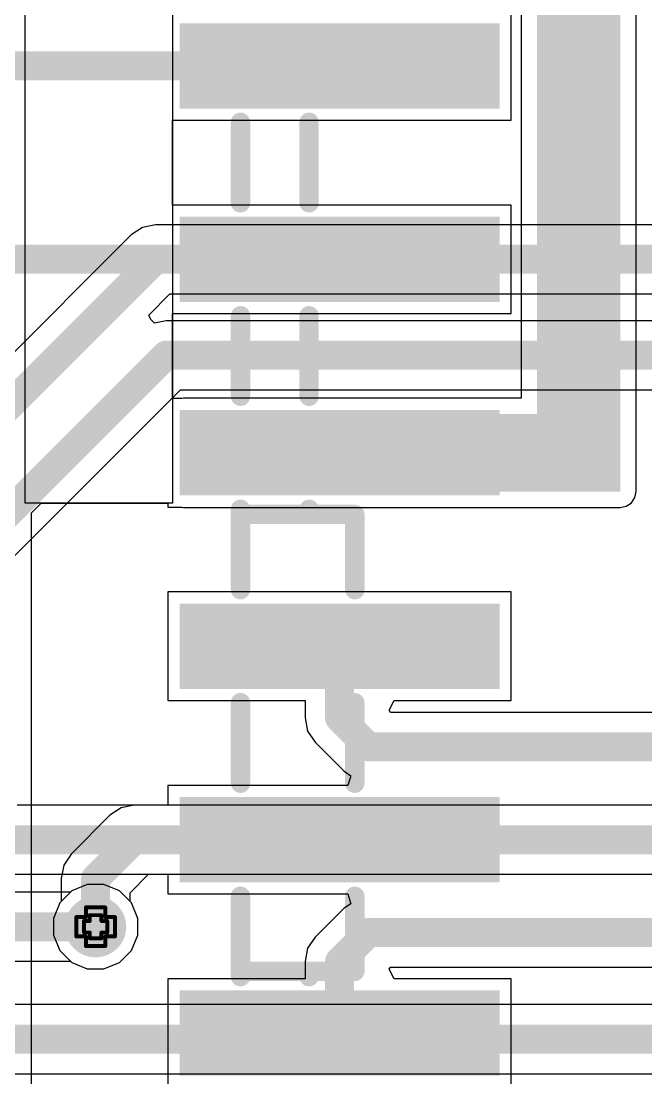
# Model space of a CAD drawing. Header units: inches. Extents: x -7 to 5163, y -3 to 5149.
# Drawn here: x 176.26 to 184.46, y 45.89 to 59.77 of the extents above; entities that cross this region are included whole.
import ezdxf

# ---------------------------------------------------------------- set-up
doc = ezdxf.new("R2010")
doc.units = ezdxf.units.IN
for name, color, linetype in [('Bottom Layer', 5, 'Continuous'), ('Bottom Solder', 6, 'Continuous'), ('Drill Drawing', 1, 'Continuous'), ('GND', 76, 'Continuous'), ('PWR', 16, 'Continuous'), ('Top Layer', 1, 'Continuous'), ('Top Overlay', 2, 'Continuous'), ('Top Paste', 8, 'Continuous'), ('Top Solder', 216, 'Continuous'), ('Via Holes', 16, 'Continuous')]:
    doc.layers.add(name, color=color, linetype=linetype)

# ---------------------------------------------------------------- blocks, each defined once
blk = doc.blocks.new('BH_00181_60')
at = {"layer": 'Top Layer'}
for points in [[(-9.4, -1.15), (-8.38, -1.15), (-8.38, -5.25), (-9.4, -5.25)], [(-6.86, -1.15), (-5.84, -1.15), (-5.84, -5.25), (-6.86, -5.25)], [(-4.32, -1.15), (-3.3, -1.15), (-3.3, -5.25), (-4.32, -5.25)], [(-1.78, -1.15), (-0.76, -1.15), (-0.76, -5.25), (-1.78, -5.25)], [(0.76, -1.15), (1.78, -1.15), (1.78, -5.25), (0.76, -5.25)], [(3.3, -1.15), (4.32, -1.15), (4.32, -5.25), (3.3, -5.25)]]:
    blk.add_hatch(color=1, dxfattribs=at).paths.add_polyline_path(points)
at = {"layer": 'Top Paste'}
for points in [[(-9.4, -1.15), (-8.38, -1.15), (-8.38, -5.25), (-9.4, -5.25)], [(-6.86, -1.15), (-5.84, -1.15), (-5.84, -5.25), (-6.86, -5.25)], [(-4.32, -1.15), (-3.3, -1.15), (-3.3, -5.25), (-4.32, -5.25)], [(-1.78, -1.15), (-0.76, -1.15), (-0.76, -5.25), (-1.78, -5.25)], [(0.76, -1.15), (1.78, -1.15), (1.78, -5.25), (0.76, -5.25)], [(3.3, -1.15), (4.32, -1.15), (4.32, -5.25), (3.3, -5.25)]]:
    blk.add_hatch(color=8, dxfattribs=at).paths.add_polyline_path(points)
at = {"layer": 'Top Solder'}
for points in [[(-9.45, -1.1), (-8.33, -1.1), (-8.33, -5.3), (-9.45, -5.3)], [(-6.91, -1.1), (-5.79, -1.1), (-5.79, -5.3), (-6.91, -5.3)], [(-4.37, -1.1), (-3.25, -1.1), (-3.25, -5.3), (-4.37, -5.3)], [(-1.83, -1.1), (-0.71, -1.1), (-0.71, -5.3), (-1.83, -5.3)], [(0.71, -1.1), (1.83, -1.1), (1.83, -5.3), (0.71, -5.3)], [(3.25, -1.1), (4.37, -1.1), (4.37, -5.3), (3.25, -5.3)]]:
    blk.add_hatch(color=216, dxfattribs=at).paths.add_polyline_path(points)
at = {"layer": 'Top Overlay', "const_width": 0.254}
for points in [[(-2.011, -3), (-3, -3)], [(-3, -3.675), (-3, -3)], [(0.529, -3), (-0.529, -3)], [(3, -3), (2.011, -3)], [(3, -3.6), (3, -3)], [(-7.091, -3.6), (-8.149, -3.6)], [(-4.551, -3.6), (-5.609, -3.6)], [(-3, -3.6), (-3.069, -3.6)], [(-3, -4.5), (-3, -3.6)], [(3.069, -3.6), (3, -3.6)], [(3, -4.431), (3, -3.6)], [(-7.091, -4.5), (-8.149, -4.5)], [(-4.551, -4.5), (-5.609, -4.5)], [(-2.011, -4.5), (-3.069, -4.5)], [(0.529, -4.5), (-0.529, -4.5)], [(3.069, -4.5), (2.011, -4.5)], [(3.069, -4.5), (3, -4.431)]]:
    blk.add_lwpolyline(points, dxfattribs=at)
at = {"layer": 'Top Overlay', "const_width": 0.127}
for points in [[(-3.063, -3, 1), (-2.936, -3, 1)], [(-3.063, -3, 1), (-2.936, -3, 1)], [(-2.075, -3, 1), (-1.948, -3, 1)], [(-0.592, -3, 1), (-0.465, -3, 1)], [(0.465, -3, 1), (0.592, -3, 1)], [(1.948, -3, 1), (2.075, -3, 1)], [(2.936, -3, 1), (3.063, -3, 1)], [(2.936, -3, 1), (3.063, -3, 1)], [(-8.212, -3.6, 1), (-8.085, -3.6, 1)], [(-7.155, -3.6, 1), (-7.028, -3.6, 1)], [(-5.672, -3.6, 1), (-5.545, -3.6, 1)], [(-4.615, -3.6, 1), (-4.488, -3.6, 1)], [(-3.132, -3.6, 1), (-3.005, -3.6, 1)], [(-3.063, -3.6, 1), (-2.936, -3.6, 1)], [(-3.063, -3.6, 1), (-2.936, -3.6, 1)], [(-3.063, -3.675, 1), (-2.936, -3.675, 1)], [(2.936, -3.6, 1), (3.063, -3.6, 1)], [(2.936, -3.6, 1), (3.063, -3.6, 1)], [(2.936, -3.6, 1), (3.063, -3.6, 1)], [(3.005, -3.6, 1), (3.132, -3.6, 1)], [(-8.212, -4.5, 1), (-8.085, -4.5, 1)], [(-7.155, -4.5, 1), (-7.028, -4.5, 1)], [(-5.672, -4.5, 1), (-5.545, -4.5, 1)], [(-4.615, -4.5, 1), (-4.488, -4.5, 1)], [(-3.132, -4.5, 1), (-3.005, -4.5, 1)], [(-3.063, -4.5, 1), (-2.936, -4.5, 1)], [(-2.075, -4.5, 1), (-1.948, -4.5, 1)], [(-0.592, -4.5, 1), (-0.465, -4.5, 1)], [(0.465, -4.5, 1), (0.592, -4.5, 1)], [(1.948, -4.5, 1), (2.075, -4.5, 1)], [(2.936, -4.431, 1), (3.063, -4.431, 1)], [(2.936, -4.431, 1), (3.063, -4.431, 1)], [(3.005, -4.5, 1), (3.132, -4.5, 1)], [(3.005, -4.5, 1), (3.132, -4.5, 1)]]:
    blk.add_lwpolyline(points, format="xyb", close=True, dxfattribs=at)

msp = doc.modelspace()

# ---------------------------------------------------------------- hatches: boundary and pattern name
at = {"layer": 'Bottom Layer'}
h = msp.add_hatch(color=5, dxfattribs=at)
edge = h.paths.add_edge_path()
edge.add_arc((177.241, 47.879), 0.3, 0, 360)
at = {"layer": 'Bottom Solder'}
h = msp.add_hatch(color=6, dxfattribs=at)
edge = h.paths.add_edge_path()
edge.add_arc((177.241, 47.879), 0.402, 0, 360)
at = {"layer": 'GND'}
h = msp.add_hatch(color=76, dxfattribs=at)
edge = h.paths.add_edge_path()
edge.add_arc((177.241, 47.879), 0.3, 0, 360)
at = {"layer": 'PWR'}
h = msp.add_hatch(color=16, dxfattribs=at)
edge = h.paths.add_edge_path()
edge.add_arc((177.241, 47.879), 0.3, 0, 360)
at = {"layer": 'Top Layer'}
for points in [[(183.032, 53.592), (184.125, 53.592), (184.125, 63.752), (183.032, 63.752)], [(178.392, 53.592), (184.125, 53.592), (184.125, 54.612), (178.392, 54.612)]]:
    msp.add_hatch(color=1, dxfattribs=at).paths.add_polyline_path(points)
h = msp.add_hatch(color=1, dxfattribs=at)
edge = h.paths.add_edge_path()
edge.add_arc((177.241, 47.879), 0.3, 0, 360)
at = {"layer": 'Top Solder'}
h = msp.add_hatch(color=216, dxfattribs=at)
edge = h.paths.add_edge_path()
edge.add_arc((177.241, 47.879), 0.402, 0, 360)
at = {"layer": 'Via Holes'}
h = msp.add_hatch(color=7, dxfattribs=at)
edge = h.paths.add_edge_path()
edge.add_arc((177.241, 47.879), 0.15, 0, 360)

# ---------------------------------------------------------------- linework, layer by layer
at = {"layer": 'Bottom Layer'}
for p, q in [((177.855, 57.061), (177.708, 56.962)), ((178.029, 57.095), (177.855, 57.061)), ((189.205, 57.095), (178.029, 57.095)), ((177.708, 56.962), (173.395, 52.649)), ((177.708, 56.962), (177.708, 56.962)), ((177.938, 55.91), (178.216, 56.189)), ((178.216, 56.189), (189.205, 56.189)), ((177.967, 55.852), (177.938, 55.91)), ((178.013, 55.805), (177.967, 55.852)), ((178.166, 55.836), (178.013, 55.805)), ((190.225, 55.836), (178.166, 55.836)), ((173.655, 50.23), (178.354, 54.93)), ((178.354, 54.93), (190.412, 54.93)), ((189.205, 49.475), (176.21, 49.475)), ((176.022, 48.569), (189.205, 48.569)), ((177.131, 48.433), (176.927, 48.349)), ((177.351, 48.433), (177.131, 48.433)), ((177.555, 48.349), (177.351, 48.433)), ((176.911, 48.332), (175.349, 48.332)), ((176.927, 48.349), (176.911, 48.332)), ((177.711, 48.193), (177.555, 48.349)), ((177.795, 47.989), (177.711, 48.193)), ((177.795, 47.769), (177.795, 47.989)), ((177.711, 47.565), (177.795, 47.769)), ((177.555, 47.409), (177.711, 47.565)), ((175.537, 47.426), (176.911, 47.426)), ((176.911, 47.426), (176.927, 47.409)), ((176.927, 47.409), (177.131, 47.325)), ((177.131, 47.325), (177.351, 47.325)), ((177.351, 47.325), (177.555, 47.409)), ((189.971, 46.856), (175.262, 46.856)), ((174.236, 45.949), (190.159, 45.949))]:
    msp.add_line(p, q, dxfattribs=at)
at = {"layer": 'Bottom Layer', "const_width": 0.381}
for points in [[(173.482, 52.095), (178.029, 56.642)], [(178.029, 56.642), (189.535, 56.642)], [(173.101, 50.317), (178.166, 55.383)], [(178.166, 55.383), (190.412, 55.383)], [(176.022, 49.022), (189.535, 49.022)], [(175.349, 47.879), (177.241, 47.879)], [(174.236, 46.402), (190.159, 46.402)]]:
    msp.add_lwpolyline(points, dxfattribs=at)
at = {"layer": 'Bottom Layer', "const_width": 0.191}
for points in [[(177.933, 56.642, 1), (178.124, 56.642, 1)], [(177.933, 56.642, 1), (178.124, 56.642, 1)], [(178.071, 55.383, 1), (178.262, 55.383, 1)], [(178.071, 55.383, 1), (178.262, 55.383, 1)], [(177.146, 47.879, 1), (177.336, 47.879, 1)]]:
    msp.add_lwpolyline(points, format="xyb", close=True, dxfattribs=at)
at = {"layer": 'Drill Drawing', "const_width": 0.0508}
for points in [[(177.114, 48.006), (177.114, 48.133)], [(177.114, 48.133), (177.368, 48.133)], [(177.368, 48.006), (177.368, 48.133)], [(176.987, 47.752), (176.987, 48.006)], [(176.987, 48.006), (177.114, 48.006)], [(177.165, 47.955), (177.165, 48.031)], [(177.165, 48.031), (177.317, 48.031)], [(177.317, 47.955), (177.317, 48.031)], [(177.368, 48.006), (177.495, 48.006)], [(177.495, 47.752), (177.495, 48.006)], [(177.089, 47.803), (177.089, 47.955)], [(177.089, 47.955), (177.165, 47.955)], [(177.317, 47.955), (177.394, 47.955)], [(177.394, 47.803), (177.394, 47.955)], [(176.987, 47.752), (177.114, 47.752)], [(177.089, 47.803), (177.165, 47.803)], [(177.114, 47.625), (177.114, 47.752)], [(177.165, 47.727), (177.165, 47.803)], [(177.165, 47.727), (177.317, 47.727)], [(177.317, 47.803), (177.394, 47.803)], [(177.317, 47.727), (177.317, 47.803)], [(177.368, 47.752), (177.495, 47.752)], [(177.368, 47.625), (177.368, 47.752)], [(177.114, 47.625), (177.368, 47.625)]]:
    msp.add_lwpolyline(points, dxfattribs=at)
at = {"layer": 'Drill Drawing', "const_width": 0.0254}
for points in [[(177.101, 48.133, 1), (177.127, 48.133, 1)], [(177.101, 48.133, 1), (177.127, 48.133, 1)], [(177.356, 48.133, 1), (177.381, 48.133, 1)], [(177.356, 48.133, 1), (177.381, 48.133, 1)], [(176.975, 48.006, 1), (177, 48.006, 1)], [(176.975, 48.006, 1), (177, 48.006, 1)], [(177.101, 48.006, 1), (177.127, 48.006, 1)], [(177.101, 48.006, 1), (177.127, 48.006, 1)], [(177.152, 48.031, 1), (177.178, 48.031, 1)], [(177.152, 48.031, 1), (177.178, 48.031, 1)], [(177.305, 48.031, 1), (177.33, 48.031, 1)], [(177.305, 48.031, 1), (177.33, 48.031, 1)], [(177.356, 48.006, 1), (177.381, 48.006, 1)], [(177.356, 48.006, 1), (177.381, 48.006, 1)], [(177.482, 48.006, 1), (177.508, 48.006, 1)], [(177.482, 48.006, 1), (177.508, 48.006, 1)], [(177.076, 47.955, 1), (177.101, 47.955, 1)], [(177.076, 47.955, 1), (177.101, 47.955, 1)], [(177.152, 47.955, 1), (177.178, 47.955, 1)], [(177.152, 47.955, 1), (177.178, 47.955, 1)], [(177.305, 47.955, 1), (177.33, 47.955, 1)], [(177.305, 47.955, 1), (177.33, 47.955, 1)], [(177.381, 47.955, 1), (177.406, 47.955, 1)], [(177.381, 47.955, 1), (177.406, 47.955, 1)], [(176.975, 47.752, 1), (177, 47.752, 1)], [(176.975, 47.752, 1), (177, 47.752, 1)], [(177.076, 47.803, 1), (177.101, 47.803, 1)], [(177.076, 47.803, 1), (177.101, 47.803, 1)], [(177.101, 47.752, 1), (177.127, 47.752, 1)], [(177.101, 47.752, 1), (177.127, 47.752, 1)], [(177.152, 47.803, 1), (177.178, 47.803, 1)], [(177.152, 47.803, 1), (177.178, 47.803, 1)], [(177.152, 47.727, 1), (177.178, 47.727, 1)], [(177.152, 47.727, 1), (177.178, 47.727, 1)], [(177.305, 47.803, 1), (177.33, 47.803, 1)], [(177.305, 47.803, 1), (177.33, 47.803, 1)], [(177.305, 47.727, 1), (177.33, 47.727, 1)], [(177.305, 47.727, 1), (177.33, 47.727, 1)], [(177.356, 47.752, 1), (177.381, 47.752, 1)], [(177.356, 47.752, 1), (177.381, 47.752, 1)], [(177.381, 47.803, 1), (177.406, 47.803, 1)], [(177.381, 47.803, 1), (177.406, 47.803, 1)], [(177.482, 47.752, 1), (177.508, 47.752, 1)], [(177.482, 47.752, 1), (177.508, 47.752, 1)], [(177.101, 47.625, 1), (177.127, 47.625, 1)], [(177.101, 47.625, 1), (177.127, 47.625, 1)], [(177.356, 47.625, 1), (177.381, 47.625, 1)], [(177.356, 47.625, 1), (177.381, 47.625, 1)]]:
    msp.add_lwpolyline(points, format="xyb", close=True, dxfattribs=at)
at = {"layer": 'GND'}
for p, q in [((177.131, 48.433), (176.927, 48.349)), ((177.351, 48.433), (177.131, 48.433)), ((177.555, 48.349), (177.351, 48.433)), ((176.927, 48.349), (176.772, 48.193)), ((177.711, 48.193), (177.555, 48.349)), ((176.772, 48.193), (176.687, 47.989)), ((177.795, 47.989), (177.711, 48.193)), ((176.687, 47.989), (176.687, 47.769)), ((177.795, 47.769), (177.795, 47.989)), ((176.687, 47.769), (176.772, 47.565)), ((177.711, 47.565), (177.795, 47.769)), ((176.772, 47.565), (176.927, 47.409)), ((177.555, 47.409), (177.711, 47.565)), ((176.927, 47.409), (177.131, 47.325)), ((177.131, 47.325), (177.351, 47.325)), ((177.351, 47.325), (177.555, 47.409))]:
    msp.add_line(p, q, dxfattribs=at)
at = {"layer": 'PWR'}
for p, q in [((177.131, 48.433), (176.927, 48.349)), ((177.351, 48.433), (177.131, 48.433)), ((177.555, 48.349), (177.351, 48.433)), ((176.927, 48.349), (176.772, 48.193)), ((177.711, 48.193), (177.555, 48.349)), ((176.772, 48.193), (176.687, 47.989)), ((177.795, 47.989), (177.711, 48.193)), ((176.687, 47.989), (176.687, 47.769)), ((177.795, 47.769), (177.795, 47.989)), ((176.687, 47.769), (176.772, 47.565)), ((177.711, 47.565), (177.795, 47.769)), ((176.772, 47.565), (176.927, 47.409)), ((177.555, 47.409), (177.711, 47.565)), ((176.927, 47.409), (177.131, 47.325)), ((177.131, 47.325), (177.351, 47.325)), ((177.351, 47.325), (177.555, 47.409))]:
    msp.add_line(p, q, dxfattribs=at)
at = {"layer": 'Top Layer'}
for p, q in [((182.825, 63.752), (182.825, 54.819)), ((184.332, 53.592), (184.332, 63.752)), ((176.316, 53.442), (176.316, 62.116)), ((178.251, 62.116), (178.251, 53.442)), ((182.695, 58.469), (182.695, 59.895)), ((178.251, 57.355), (178.251, 58.469)), ((178.251, 58.469), (182.695, 58.469)), ((182.695, 57.355), (178.251, 57.355)), ((182.695, 55.929), (182.695, 57.355)), ((178.251, 54.815), (178.251, 55.929)), ((178.251, 55.929), (182.695, 55.929)), ((178.372, 54.815), (178.251, 54.815)), ((178.392, 54.819), (178.372, 54.815)), ((182.825, 54.819), (178.392, 54.819)), ((184.316, 53.513), (184.332, 53.592)), ((178.251, 53.442), (176.316, 53.442)), ((176.399, 53.315), (176.526, 53.442)), ((176.526, 53.442), (178.189, 53.442)), ((178.189, 53.442), (178.189, 53.389)), ((184.204, 53.401), (184.271, 53.446)), ((184.271, 53.446), (184.316, 53.513)), ((176.399, 40.167), (176.399, 53.315)), ((178.189, 53.389), (178.372, 53.389)), ((178.372, 53.389), (178.392, 53.385)), ((178.392, 53.385), (184.125, 53.385)), ((184.125, 53.385), (184.204, 53.401)), ((182.695, 52.275), (178.189, 52.275)), ((178.189, 52.275), (178.189, 50.849)), ((182.695, 50.849), (182.695, 52.275)), ((178.189, 50.849), (179.989, 50.849)), ((179.989, 50.849), (179.989, 50.622)), ((181.091, 50.722), (181.159, 50.849)), ((181.159, 50.849), (182.695, 50.849)), ((181.109, 50.694), (181.091, 50.722)), ((192.982, 50.694), (181.109, 50.694)), ((179.989, 50.622), (180.023, 50.448)), ((180.023, 50.448), (180.122, 50.301)), ((180.122, 50.301), (180.502, 49.921)), ((180.502, 49.921), (180.502, 49.921)), ((180.502, 49.921), (180.59, 49.862)), ((180.59, 49.862), (180.551, 49.735)), ((180.551, 49.735), (178.189, 49.735)), ((178.189, 49.735), (178.189, 49.475)), ((177.576, 49.441), (177.429, 49.342)), ((177.749, 49.475), (177.576, 49.441)), ((178.189, 49.475), (177.749, 49.475)), ((177.749, 49.475), (177.749, 49.475)), ((177.429, 49.342), (176.921, 48.834)), ((177.429, 49.342), (177.429, 49.342)), ((176.921, 48.834), (176.822, 48.687)), ((176.822, 48.687), (176.788, 48.514)), ((177.694, 48.326), (177.937, 48.569)), ((177.937, 48.569), (178.189, 48.569)), ((178.189, 48.569), (178.189, 48.309)), ((176.788, 48.514), (176.788, 48.209)), ((177.694, 48.209), (177.694, 48.326)), ((178.189, 48.309), (180.551, 48.309)), ((180.551, 48.309), (180.59, 48.182)), ((176.772, 48.193), (176.687, 47.989)), ((176.788, 48.209), (176.772, 48.193)), ((177.711, 48.193), (177.694, 48.209)), ((177.795, 47.989), (177.711, 48.193)), ((180.59, 48.182), (180.502, 48.123)), ((180.502, 48.123), (180.122, 47.743)), ((180.502, 48.123), (180.502, 48.123)), ((176.687, 47.989), (176.687, 47.769)), ((177.795, 47.769), (177.795, 47.989)), ((176.687, 47.769), (176.772, 47.565)), ((177.711, 47.565), (177.795, 47.769)), ((180.122, 47.743), (180.023, 47.596)), ((180.023, 47.596), (179.989, 47.422)), ((176.772, 47.565), (176.927, 47.409)), ((177.555, 47.409), (177.711, 47.565)), ((176.927, 47.409), (177.131, 47.325)), ((177.131, 47.325), (177.351, 47.325)), ((177.351, 47.325), (177.555, 47.409)), ((179.989, 47.422), (179.989, 47.195)), ((181.091, 47.322), (181.109, 47.35)), ((181.159, 47.195), (181.091, 47.322)), ((181.109, 47.35), (191.853, 47.35)), ((179.989, 47.195), (178.189, 47.195)), ((178.189, 47.195), (178.189, 45.769)), ((182.695, 47.195), (181.159, 47.195)), ((182.695, 45.769), (182.695, 47.195))]:
    msp.add_line(p, q, dxfattribs=at)
for points, const_width in [([(140.771, 59.182), (180.442, 59.182)], 0.381), ([(141, 56.642), (180.442, 56.642)], 0.381), ([(180.442, 54.102), (180.466, 54.126)], 0.762), ([(180.442, 50.622), (180.442, 51.562)], 0.381), ([(180.442, 50.622), (180.823, 50.241)], 0.381), ([(180.823, 50.241), (192.982, 50.241)], 0.381), ([(177.241, 48.514), (177.749, 49.022)], 0.381), ([(177.749, 49.022), (180.442, 49.022)], 0.381), ([(177.241, 47.879), (177.241, 48.514)], 0.381), ([(180.442, 47.422), (180.823, 47.803)], 0.381), ([(180.823, 47.803), (192.04, 47.803)], 0.381), ([(180.442, 46.482), (180.442, 47.422)], 0.381)]:
    msp.add_lwpolyline(points, dxfattribs=dict(at, const_width=const_width))
for points, const_width in [([(180.347, 59.182, 1), (180.537, 59.182, 1)], 0.191), ([(180.347, 56.642, 1), (180.537, 56.642, 1)], 0.191), ([(180.252, 54.102, 1), (180.633, 54.102, 1)], 0.381), ([(180.276, 54.126, 1), (180.657, 54.126, 1)], 0.381), ([(180.347, 51.562, 1), (180.537, 51.562, 1)], 0.191), ([(180.347, 50.622, 1), (180.537, 50.622, 1)], 0.191), ([(180.347, 50.622, 1), (180.537, 50.622, 1)], 0.191), ([(180.727, 50.241, 1), (180.918, 50.241, 1)], 0.191), ([(180.727, 50.241, 1), (180.918, 50.241, 1)], 0.191), ([(177.654, 49.022, 1), (177.844, 49.022, 1)], 0.191), ([(177.654, 49.022, 1), (177.844, 49.022, 1)], 0.191), ([(180.347, 49.022, 1), (180.537, 49.022, 1)], 0.191), ([(177.146, 48.514, 1), (177.336, 48.514, 1)], 0.191), ([(177.146, 48.514, 1), (177.336, 48.514, 1)], 0.191), ([(177.146, 47.879, 1), (177.336, 47.879, 1)], 0.191), ([(180.727, 47.803, 1), (180.918, 47.803, 1)], 0.191), ([(180.727, 47.803, 1), (180.918, 47.803, 1)], 0.191), ([(180.347, 47.422, 1), (180.537, 47.422, 1)], 0.191), ([(180.347, 47.422, 1), (180.537, 47.422, 1)], 0.191), ([(180.347, 46.482, 1), (180.537, 46.482, 1)], 0.191)]:
    msp.add_lwpolyline(points, format="xyb", close=True, dxfattribs=dict(at, const_width=const_width))

# ---------------------------------------------------------------- block references
at = {"rotation": 270}
msp.add_blockref('BH_00181_60', (183.642, 50.292), dxfattribs=at)

doc.saveas('drawing.dxf')
